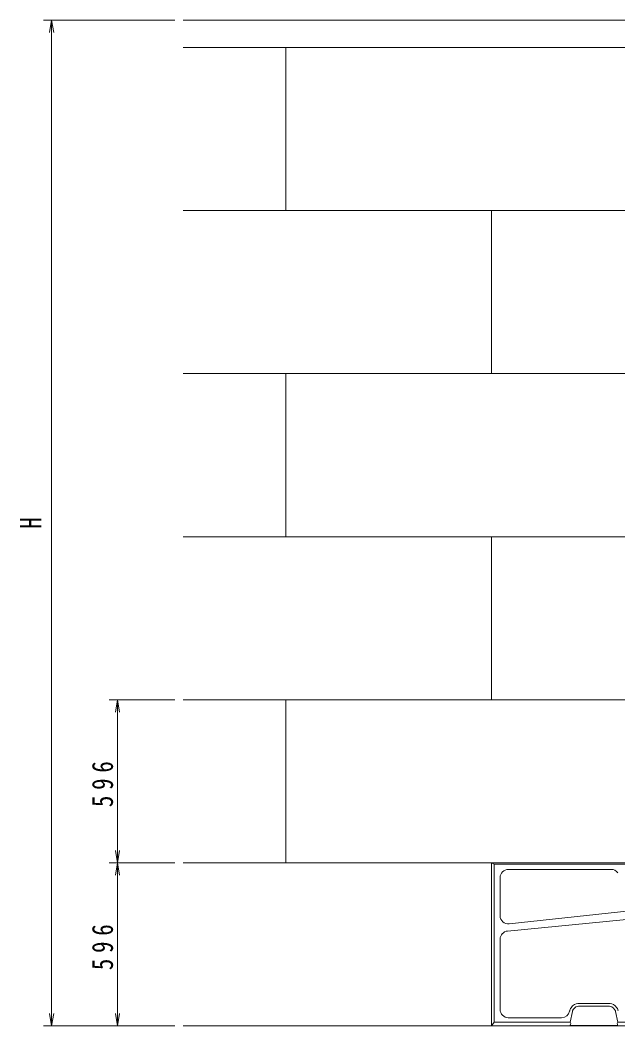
# Model space of a CAD drawing. Units: millimetres on the paper, scale 1:30. Extents: x 20 to 821, y 20 to 574.
# Drawn here: x 427.7 to 500.4, y 240.3 to 362.7 of the extents above; entities that cross this region are included whole.
import ezdxf
from ezdxf.enums import TextEntityAlignment as Align

# ---------------------------------------------------------------- set-up
doc = ezdxf.new("R2010")
doc.units = ezdxf.units.MM
for name, color, linetype, lineweight in [('D-STR-DIM', 7, 'Continuous', 13), ('D-STR-STR2', 4, 'Continuous', 13), ('D-STR-STR3', 1, 'Continuous', 13)]:
    doc.layers.add(name, color=color, linetype=linetype, lineweight=lineweight)
doc.styles.add('ＭＳ ゴシック-5.0-0.0', font='')
doc.styles.get('ＭＳ ゴシック-5.0-0.0').set_extended_font_data('ＭＳ ゴシック-5.0-0.0')

msp = doc.modelspace()

# ---------------------------------------------------------------- linework, layer by layer
at = {"layer": 'D-STR-DIM'}
for p, q in [((446.502, 362.741), (430.502, 362.741)), ((431.502, 362.741), (431.252, 361.241)), ((431.502, 240.27), (431.502, 362.741)), ((431.502, 362.741), (431.752, 361.241)), ((446.502, 279.982), (438.502, 279.982)), ((439.502, 279.982), (439.252, 278.482)), ((439.502, 260.126), (439.502, 279.982)), ((439.502, 279.982), (439.752, 278.482)), ((439.502, 260.126), (439.252, 261.626)), ((439.502, 260.126), (439.752, 261.626)), ((446.502, 260.126), (438.502, 260.126)), ((446.502, 260.126), (438.502, 260.126)), ((439.502, 260.126), (439.252, 258.626)), ((439.502, 240.27), (439.502, 260.126)), ((439.502, 260.126), (439.752, 258.626)), ((431.502, 240.27), (431.252, 241.77)), ((431.502, 240.27), (431.752, 241.77)), ((439.502, 240.27), (439.252, 241.77)), ((439.502, 240.27), (439.752, 241.77)), ((446.502, 240.27), (430.502, 240.27)), ((446.502, 240.27), (438.502, 240.27))]:
    msp.add_line(p, q, dxfattribs=at)
at = {"layer": 'D-STR-STR2'}
for p, q in [((610.002, 359.407), (447.502, 359.407)), ((460.002, 339.551), (460.002, 359.407)), ((610.002, 339.551), (447.502, 339.551)), ((485.002, 319.695), (485.002, 339.551)), ((610.002, 319.695), (447.502, 319.695)), ((460.002, 299.839), (460.002, 319.695)), ((494.569, 319.695), (475.436, 319.695)), ((610.002, 299.839), (447.502, 299.839)), ((485.002, 279.982), (485.002, 299.839)), ((610.002, 279.982), (447.502, 279.982)), ((460.002, 260.126), (460.002, 279.982)), ((494.569, 279.982), (475.436, 279.982)), ((610.002, 260.126), (447.502, 260.126)), ((485.002, 240.27), (485.002, 260.126)), ((485.002, 260.126), (485.336, 259.977)), ((485.336, 259.977), (485.336, 240.717)), ((534.669, 259.977), (485.336, 259.977)), ((487.068, 259.324), (499.579, 259.324)), ((486.068, 253.687), (486.068, 258.324)), ((501.859, 254.262), (487.174, 252.693)), ((486.971, 251.819), (503.802, 253.443)), ((486.067, 242.27), (486.067, 250.824)), ((495.731, 243.015), (499.24, 243.015)), ((495.739, 242.682), (499.232, 242.682)), ((493.553, 241.27), (487.067, 241.27)), ((494.544, 242.117), (494.53, 242.055)), ((494.867, 242.037), (494.577, 240.717)), ((500.394, 240.717), (500.104, 242.037)), ((494.569, 240.27), (447.502, 240.27)), ((485.002, 240.27), (485.336, 240.717)), ((485.336, 240.717), (494.577, 240.717)), ((494.67, 240.573), (494.569, 240.27)), ((494.577, 240.717), (494.67, 240.573)), ((494.582, 240.307), (500.39, 240.307)), ((500.302, 240.573), (500.394, 240.717)), ((500.402, 240.27), (500.302, 240.573)), ((500.394, 240.717), (519.611, 240.717))]:
    msp.add_line(p, q, dxfattribs=at)
for points in [[(495.731, 243.015), (495.65, 243.011), (495.532, 243), (495.322, 242.953), (495.127, 242.865), (494.891, 242.694), (494.7, 242.481), (494.638, 242.378), (494.593, 242.276), (494.562, 242.184), (494.544, 242.117)], [(495.739, 242.682), (495.675, 242.679), (495.585, 242.67), (495.428, 242.635), (495.295, 242.575), (495.115, 242.445), (494.97, 242.282), (494.935, 242.224), (494.904, 242.155), (494.881, 242.087), (494.867, 242.037)], [(500.104, 242.037), (500.09, 242.087), (500.068, 242.155), (500.037, 242.224), (500.002, 242.282), (499.856, 242.445), (499.677, 242.575), (499.544, 242.635), (499.387, 242.67), (499.297, 242.679), (499.232, 242.682)], [(500.428, 242.117), (500.409, 242.184), (500.378, 242.276), (500.333, 242.378), (500.271, 242.481), (500.081, 242.694), (499.845, 242.865), (499.65, 242.953), (499.44, 243), (499.321, 243.011), (499.24, 243.015)]]:
    msp.add_lwpolyline(points, dxfattribs=at)
for centre, start, end in [((487.068, 258.324), 90, 180), ((499.579, 258.324), 35.32414, 90), ((487.068, 253.687), 180, 276.09888), ((487.067, 250.824), 95.51124, 180), ((487.067, 242.27), 180, 270), ((493.553, 242.27), 270, 347.59793)]:
    msp.add_arc(centre, 1, start, end, dxfattribs=at)
at = {"layer": 'D-STR-STR3'}
for p, q in [((447.502, 362.741), (610.002, 362.741)), ((447.502, 240.27), (610.002, 240.27))]:
    msp.add_line(p, q, dxfattribs=at)

# ---------------------------------------------------------------- texts
at = {"layer": 'D-STR-DIM', "style": 'ＭＳ ゴシック-5.0-0.0', "width": 0.8}
msp.add_text('H', height=2.566, rotation=90, dxfattribs=at).set_placement((431.002, 301.505), align=Align.BOTTOM_CENTER)
at = {"layer": 'D-STR-DIM', "char_height": 2.566, "attachment_point": 8, "rotation": 90, "style": 'ＭＳ ゴシック-5.0-0.0'}
for insert in [(439.002, 270.054), (439.002, 250.198)]:
    msp.add_mtext('\\T1.5;\\W0.8;596', dxfattribs=dict(at, insert=insert))

doc.saveas('drawing.dxf')
